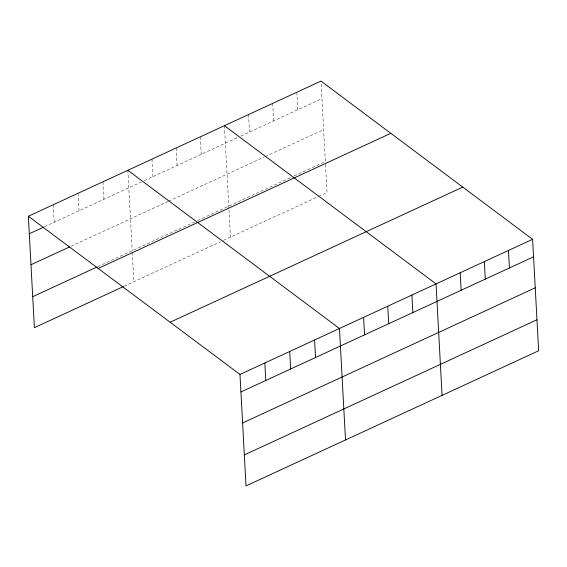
<?xml version="1.0" encoding="UTF-8"?>
<svg xmlns="http://www.w3.org/2000/svg" width="567" height="567" viewBox="0 0 567 567"><rect width="100%" height="100%" fill="white"/><g stroke="black" fill="none" stroke-linecap="round" stroke-linejoin="round"><path stroke-width="0.43" stroke-dasharray="2.83 2.13" d="M44.545 226.701L141.254 182.05M144.372 180.611L237.828 137.455M240.94 136.016L321.936 98.615M71.095 246.22L167.86 201.54M168.633 201.179L264.428 156.946M265.207 156.591L323.615 129.616M97.701 266.674L194.509 221.973M197.621 220.535L291.077 177.379M294.195 175.94L325.345 161.56L320.986 81.102M124.258 286.186L220.329 241.825M223.448 240.387L317.683 196.877M318.456 196.515L327.024 192.56L325.394 162.417M296.846 92.251L297.795 109.764M272.706 103.4L273.655 120.913M248.559 114.548L249.508 132.061M224.419 125.697L230.457 237.148M200.279 136.845L201.221 154.359M176.131 147.994L177.081 165.507M151.991 159.143L152.941 176.649M127.844 170.291L132.203 250.742M132.295 252.464L133.883 281.742M102.974 181.773L103.924 199.286M78.097 193.262L79.047 210.775M53.227 204.744L54.17 222.257"/><path stroke-width="0.85" d="M28.35 216.233L320.986 81.102L532.611 239.317L538.65 350.767L246.014 485.898L239.976 374.44L28.35 216.233L34.389 327.683L123.45 286.562M29.3 233.746L43.744 227.076M30.979 264.746L69.493 246.964M32.709 296.683L96.9 267.043M98.183 268.439L390.826 133.316M170.135 322.233L462.778 187.103M239.976 374.44L532.611 239.317M240.925 391.953L533.561 256.823M242.605 422.954L535.241 287.823M244.334 454.897L536.97 319.767M224.419 125.697L436.044 283.904L442.076 395.362M127.844 170.291L339.47 328.499L345.509 439.957M508.471 250.458L509.421 267.971M484.331 261.607L485.274 279.12M460.184 272.755L461.134 290.269M411.897 295.053L412.847 312.566M387.757 306.201L388.707 323.714M363.617 317.35L364.56 334.863M314.6 339.98L315.543 357.493M289.723 351.469L290.673 368.982M264.846 362.958L265.795 380.471"/></g></svg>
